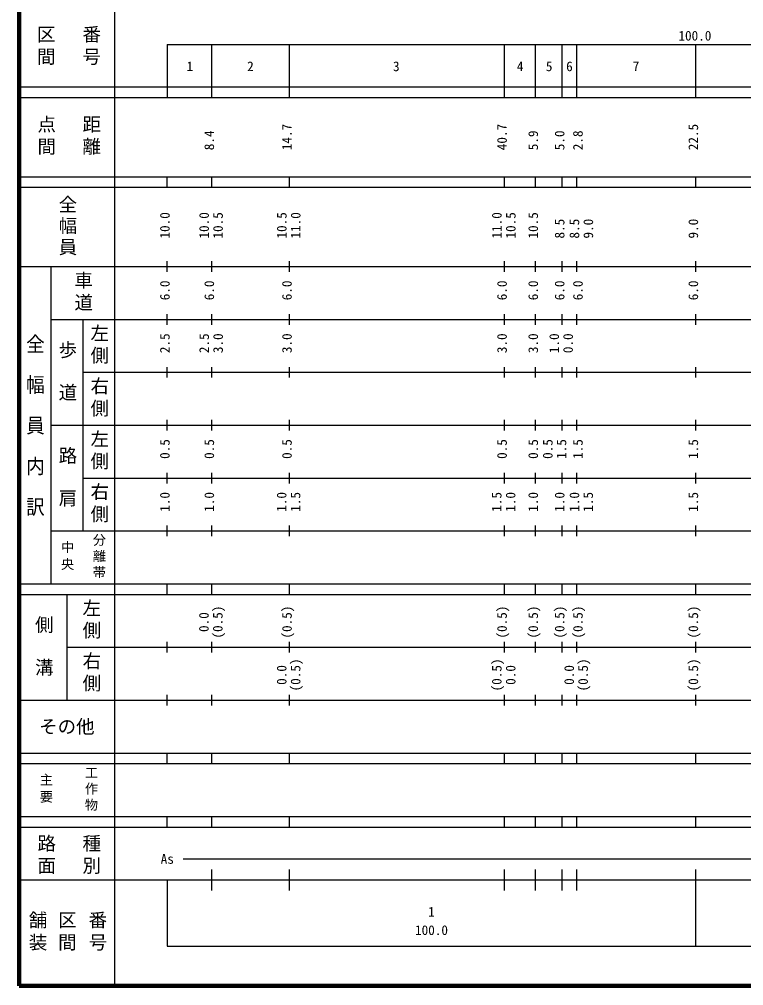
# Model space of a CAD drawing. Units: millimetres, scale not verified. Extents: x 40000 to 680000, y 20000 to 380000.
# Drawn here: x 40000 to 177076, y 20000 to 202759 of the extents above; entities that cross this region are included whole.
import ezdxf
from ezdxf.enums import TextEntityAlignment as Align

# ---------------------------------------------------------------- set-up
doc = ezdxf.new("R2010")
doc.units = ezdxf.units.MM
doc.header["$LTSCALE"] = 1000
doc.layers.add('M-TTL', color=2, linetype='Continuous', lineweight=140)
doc.layers.add('M-TTL-BAND', color=7, linetype='Continuous', lineweight=25)
doc.styles.add('@ＭＳ ゴシック', font='')
doc.styles.add('ＭＳ ゴシック', font='')
doc.styles.get('@ＭＳ ゴシック').set_extended_font_data('@MS Gothic')
doc.styles.get('ＭＳ ゴシック').set_extended_font_data('MS Gothic')

msp = doc.modelspace()

# ---------------------------------------------------------------- linework, layer by layer
at = {"layer": 'M-TTL'}
for p, q in [((40000, 380000), (40000, 20000)), ((40000, 20000), (680000, 20000))]:
    msp.add_line(p, q, dxfattribs=at)
at = {"layer": 'M-TTL-BAND'}
for p, q in [((58000, 370000), (58000, 20000)), ((68000, 198000), (579000, 198000)), ((68000, 198000), (68000, 188000)), ((76400, 188000), (76400, 198000)), ((91100, 188000), (91100, 198000)), ((131800, 188000), (131800, 198000)), ((137700, 188000), (137700, 198000)), ((142700, 188000), (142700, 198000)), ((145500, 188000), (145500, 198000)), ((168000, 188000), (168000, 198000)), ((40000, 190000), (579000, 190000)), ((40000, 188000), (579000, 188000)), ((40000, 173000), (579000, 173000)), ((68000, 171000), (68000, 173000)), ((76400, 171000), (76400, 173000)), ((91100, 171000), (91100, 173000)), ((131800, 171000), (131800, 173000)), ((137700, 171000), (137700, 173000)), ((142700, 171000), (142700, 173000)), ((145500, 171000), (145500, 173000)), ((168000, 171000), (168000, 173000)), ((40000, 171000), (579000, 171000)), ((40000, 156000), (579000, 156000)), ((46000, 96000), (46000, 156000)), ((68000, 155000), (68000, 157000)), ((76400, 155000), (76400, 157000)), ((91100, 155000), (91100, 157000)), ((131800, 155000), (131800, 157000)), ((137700, 155000), (137700, 157000)), ((142700, 155000), (142700, 157000)), ((145500, 155000), (145500, 157000)), ((168000, 155000), (168000, 157000)), ((68000, 145000), (68000, 147000)), ((76400, 145000), (76400, 147000)), ((91100, 145000), (91100, 147000)), ((131800, 145000), (131800, 147000)), ((137700, 145000), (137700, 147000)), ((142700, 145000), (142700, 147000)), ((145500, 145000), (145500, 147000)), ((168000, 145000), (168000, 147000)), ((46000, 146000), (579000, 146000)), ((52000, 146000), (52000, 106000)), ((52000, 136000), (579000, 136000)), ((68000, 135000), (68000, 137000)), ((76400, 135000), (76400, 137000)), ((91100, 135000), (91100, 137000)), ((131800, 135000), (131800, 137000)), ((137700, 135000), (137700, 137000)), ((142700, 135000), (142700, 137000)), ((145500, 135000), (145500, 137000)), ((168000, 135000), (168000, 137000)), ((68000, 125000), (68000, 127000)), ((76400, 125000), (76400, 127000)), ((91100, 125000), (91100, 127000)), ((131800, 125000), (131800, 127000)), ((137700, 125000), (137700, 127000)), ((142700, 125000), (142700, 127000)), ((145500, 125000), (145500, 127000)), ((168000, 125000), (168000, 127000)), ((46000, 126000), (579000, 126000)), ((68000, 115000), (68000, 117000)), ((76400, 115000), (76400, 117000)), ((91100, 115000), (91100, 117000)), ((131800, 115000), (131800, 117000)), ((137700, 115000), (137700, 117000)), ((142700, 115000), (142700, 117000)), ((145500, 115000), (145500, 117000)), ((168000, 115000), (168000, 117000)), ((52000, 116000), (579000, 116000)), ((68000, 105000), (68000, 107000)), ((76400, 105000), (76400, 107000)), ((91100, 105000), (91100, 107000)), ((131800, 105000), (131800, 107000)), ((137700, 105000), (137700, 107000)), ((142700, 105000), (142700, 107000)), ((145500, 105000), (145500, 107000)), ((168000, 105000), (168000, 107000)), ((46000, 106000), (579000, 106000)), ((40000, 96000), (579000, 96000)), ((68000, 94000), (68000, 96000)), ((76400, 94000), (76400, 96000)), ((91100, 94000), (91100, 96000)), ((131800, 94000), (131800, 96000)), ((137700, 94000), (137700, 96000)), ((142700, 94000), (142700, 96000)), ((145500, 94000), (145500, 96000)), ((168000, 94000), (168000, 96000)), ((40000, 94000), (579000, 94000)), ((49000, 94000), (49000, 74000)), ((68000, 83000), (68000, 85000)), ((76400, 83000), (76400, 85000)), ((91100, 83000), (91100, 85000)), ((131800, 83000), (131800, 85000)), ((131800, 83000), (131800, 85000)), ((137700, 83000), (137700, 85000)), ((142700, 83000), (142700, 85000)), ((145500, 83000), (145500, 85000)), ((168000, 83000), (168000, 85000)), ((49000, 84000), (579000, 84000)), ((68000, 73000), (68000, 75000)), ((76400, 73000), (76400, 75000)), ((91100, 73000), (91100, 75000)), ((131800, 73000), (131800, 75000)), ((137700, 73000), (137700, 75000)), ((142700, 73000), (142700, 75000)), ((145500, 73000), (145500, 75000)), ((168000, 73000), (168000, 75000)), ((40000, 74000), (579000, 74000)), ((40000, 64000), (579000, 64000)), ((68000, 62000), (68000, 64000)), ((76400, 62000), (76400, 64000)), ((91100, 62000), (91100, 64000)), ((131800, 62000), (131800, 64000)), ((137700, 62000), (137700, 64000)), ((142700, 62000), (142700, 64000)), ((145500, 62000), (145500, 64000)), ((168000, 62000), (168000, 64000)), ((40000, 62000), (579000, 62000)), ((40000, 52000), (579000, 52000)), ((68000, 50000), (68000, 52000)), ((76400, 50000), (76400, 52000)), ((91100, 50000), (91100, 52000)), ((131800, 50000), (131800, 52000)), ((137700, 50000), (137700, 52000)), ((142700, 50000), (142700, 52000)), ((145500, 50000), (145500, 52000)), ((168000, 50000), (168000, 52000)), ((40000, 50000), (579000, 50000)), ((71000, 44000), (565000, 44000)), ((76400, 38000), (76400, 42000)), ((91100, 38000), (91100, 42000)), ((131800, 38000), (131800, 42000)), ((137700, 38000), (137700, 42000)), ((142700, 38000), (142700, 42000)), ((145500, 38000), (145500, 42000)), ((168000, 27500), (168000, 42000)), ((40000, 40000), (579000, 40000)), ((68000, 40000), (68000, 27500)), ((68000, 27500), (579000, 27500))]:
    msp.add_line(p, q, dxfattribs=at)

# ---------------------------------------------------------------- texts
at = {"layer": 'M-TTL-BAND', "style": 'ＭＳ ゴシック'}
for s, p in [('100.0', (167844, 198195)), ('1', (72275, 192405)), ('2', (83738, 192405)), ('3', (111337, 192405)), ('4', (134778, 192405)), ('5', (140266, 192405)), ('6', (144104, 192405)), ('7', (156701, 192405)), ('As', (68000, 42500)), ('1', (118000, 32523)), ('100.0', (118000, 29033))]:
    msp.add_text(s, height=1833, dxfattribs=at).set_placement(p, align=Align.BOTTOM_CENTER)
for s, p in [('14.7', (92100, 178000)), ('40.7', (132800, 178000)), ('22.5', (169000, 178000)), ('8.4', (77400, 178000)), ('5.9', (138700, 178000)), ('5.0', (143700, 178000)), ('2.8', (147162, 178000)), ('10.0', (69000, 161299)), ('10.0', (76420, 161299)), ('10.5', (79054, 161299)), ('10.5', (91120, 161299)), ('11.0', (93754, 161299)), ('11.0', (131820, 161299)), ('10.5', (134454, 161299)), ('10.5', (138700, 161299)), ('8.5', (143700, 161299)), ('8.5', (146500, 161299)), ('9.0', (149132, 161299)), ('9.0', (169000, 161299)), ('6.0', (69000, 149625)), ('6.0', (77400, 149625)), ('6.0', (92100, 149625)), ('6.0', (132800, 149625)), ('6.0', (138700, 149625)), ('6.0', (143700, 149625)), ('6.0', (147162, 149625)), ('6.0', (169000, 149625)), ('2.5', (69000, 139625)), ('2.5', (76434, 139625)), ('3.0', (79068, 139625)), ('3.0', (92100, 139625)), ('3.0', (132800, 139625)), ('3.0', (138700, 139625)), ('1.0', (142677, 139625)), ('0.0', (145298, 139625)), ('0.5', (69000, 119625)), ('0.5', (77400, 119625)), ('0.5', (92100, 119625)), ('0.5', (132800, 119625)), ('0.5', (138700, 119625)), ('0.5', (141458, 119625)), ('1.5', (144057, 119625)), ('1.5', (147162, 119625)), ('1.5', (169000, 119625)), ('1.0', (69000, 109625)), ('1.0', (77400, 109625)), ('1.0', (91091, 109625)), ('1.5', (93725, 109625)), ('1.5', (131791, 109625)), ('1.0', (134425, 109625)), ('1.0', (138700, 109625)), ('1.0', (143700, 109625)), ('1.0', (146500, 109625)), ('1.5', (149098, 109625)), ('1.5', (169000, 109625)), ('0.0', (76379, 86889)), ('0.0', (91105, 76889))]:
    msp.add_text(s, height=1833, rotation=90, dxfattribs=at).set_placement(p, align=Align.BOTTOM_LEFT)
at = {"layer": 'M-TTL-BAND', "style": '@ＭＳ ゴシック', "width": 1.1}
msp.add_text('全\u3000幅\u3000員\u3000内\u3000訳', height=2566, rotation=270, dxfattribs=at).set_placement((43000, 126000), align=Align.MIDDLE_CENTER)
at = {"layer": 'M-TTL-BAND', "style": 'ＭＳ ゴシック'}
for s, p in [('(0.5)', (79013, 88764)), ('(0.5)', (92100, 88764)), ('(0.5)', (132800, 88764)), ('(0.5)', (138700, 88764)), ('(0.5)', (143700, 88764)), ('(0.5)', (147162, 88764)), ('(0.5)', (169000, 88764)), ('(0.5)', (93738, 78764)), ('(0.5)', (131805, 78764)), ('0.0', (134438, 78764)), ('0.0', (145505, 78764)), ('(0.5)', (148138, 78764)), ('(0.5)', (169000, 78764))]:
    msp.add_text(s, height=1833, rotation=90, dxfattribs=at).set_placement(p, align=Align.BOTTOM_CENTER)
msp.add_text('その他', height=2566, dxfattribs=at).set_placement((49000, 69000), align=Align.MIDDLE_CENTER)
at = {"layer": 'M-TTL-BAND', "attachment_point": 5, "rotation": 270, "style": '@ＭＳ ゴシック'}
for s, insert, char_height in [('\\T1.2;区間', (45000, 197500), 2566), ('\\T1.2;番号', (53500, 197500), 2566), ('\\T1.2;点間', (45000, 180500), 2566), ('\\T1.2;距離', (53500, 180500), 2566), ('\\T1.15;全幅員', (49000, 163500), 2566), ('\\T1.2;車道', (52000, 151000), 2566), ('\\T1.2;左側', (55000, 141000), 2566), ('\\T1.15;歩\u3000道', (49000, 136000), 2566), ('\\T1.2;右側', (55000, 131000), 2566), ('\\T1.2;左側', (55000, 121000), 2566), ('\\T1.15;路\u3000肩', (49000, 116000), 2566), ('\\T1.2;右側', (55000, 111000), 2566), ('\\T1.22;分離帯', (55000, 101000), 1833), ('\\T1.29;中央', (49000, 101000), 1833), ('\\T1.2;左側', (53500, 89000), 2566), ('\\T1.15;側\u3000溝', (44500, 84000), 2566), ('\\T1.2;右側', (53500, 79000), 2566), ('\\T1.22;工作物', (53500, 57000), 1833), ('\\T1.29;主要', (45000, 57000), 1833), ('\\T1.2;路面', (45000, 44500), 2566), ('\\T1.2;種別', (53500, 44500), 2566), ('\\T1.2;舗装', (43333, 30000), 2566), ('\\T1.2;区間', (49000, 30000), 2566), ('\\T1.2;番号', (54667, 30000), 2566)]:
    msp.add_mtext(s, dxfattribs=dict(at, insert=insert, char_height=char_height))

doc.saveas('drawing.dxf')
